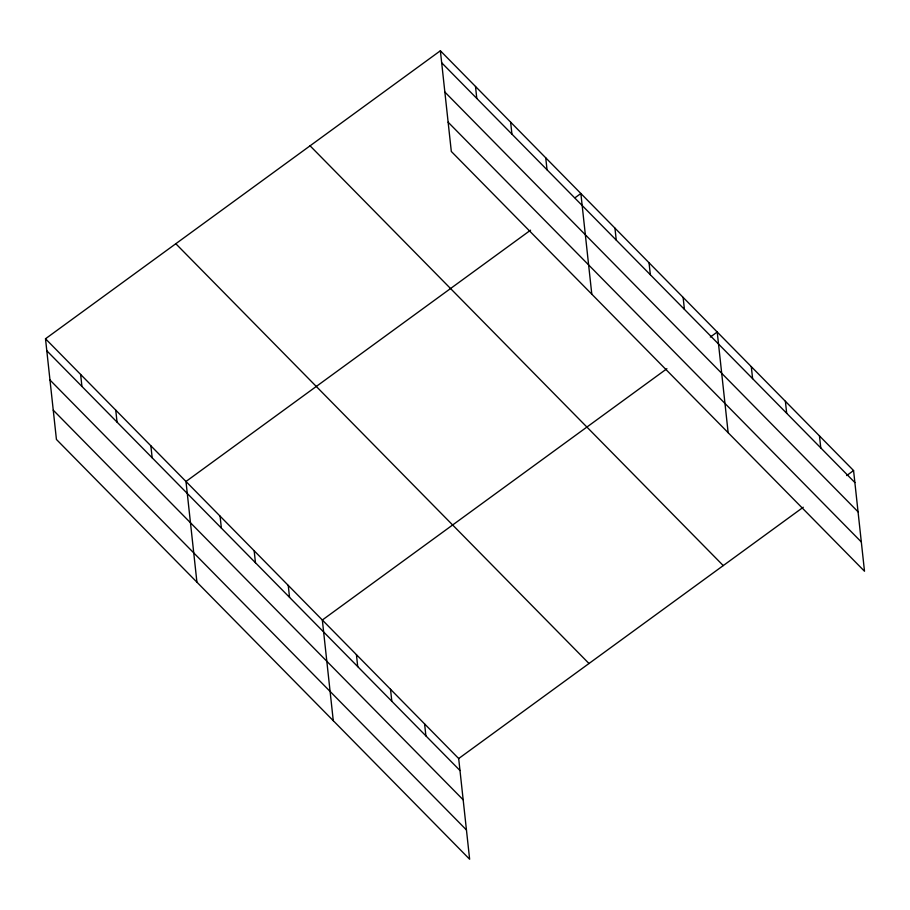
<?xml version="1.0" encoding="UTF-8"?>
<svg xmlns="http://www.w3.org/2000/svg" width="910" height="910" viewBox="0 0 910 910"><rect width="100%" height="100%" fill="white"/><g stroke="black" fill="none" stroke-linecap="round" stroke-linejoin="round"><path stroke-width="1.36" d="M45.5 338.77L458.685 758.542L469.628 859.222L56.431 439.45L45.5 338.77L440.372 50.778L853.569 470.55L864.5 571.23L451.314 151.458L440.372 50.778M530.564 230.185L185.981 481.492L196.924 582.173M575.143 197.675L580.864 193.5L591.796 294.18M666.916 368.709L322.333 620.017L333.276 720.697M710.357 337.03L717.216 332.025L728.148 432.705M458.685 758.542L803.268 507.234M846.709 475.555L853.569 470.55M441.68 62.767L854.865 482.539M444.853 92.035L858.039 511.807M448.129 122.19L861.315 541.962M310.071 145.816L723.257 565.588M175.812 243.732L588.997 663.504M46.797 350.748L459.994 770.52M49.982 380.016L463.167 799.799M53.258 410.171L466.443 829.954M819.478 435.924L820.774 447.902M785.387 401.287L786.684 413.276M751.296 366.662L752.604 378.64M683.126 297.399L684.422 309.377M649.035 262.762L650.343 274.752M614.944 228.137L616.252 240.115M545.738 157.828L547.035 169.806M510.624 122.145L511.921 134.123M475.498 86.461L476.795 98.439M424.595 723.916L425.903 735.894M390.515 689.279L391.812 701.257M356.424 654.654L357.721 666.632M288.243 585.392L289.551 597.369M254.163 550.755L255.46 562.733M220.072 516.129L221.369 528.107M150.867 445.809L152.163 457.798M115.741 410.126L117.049 422.115M80.626 374.454L81.923 386.432"/></g></svg>
